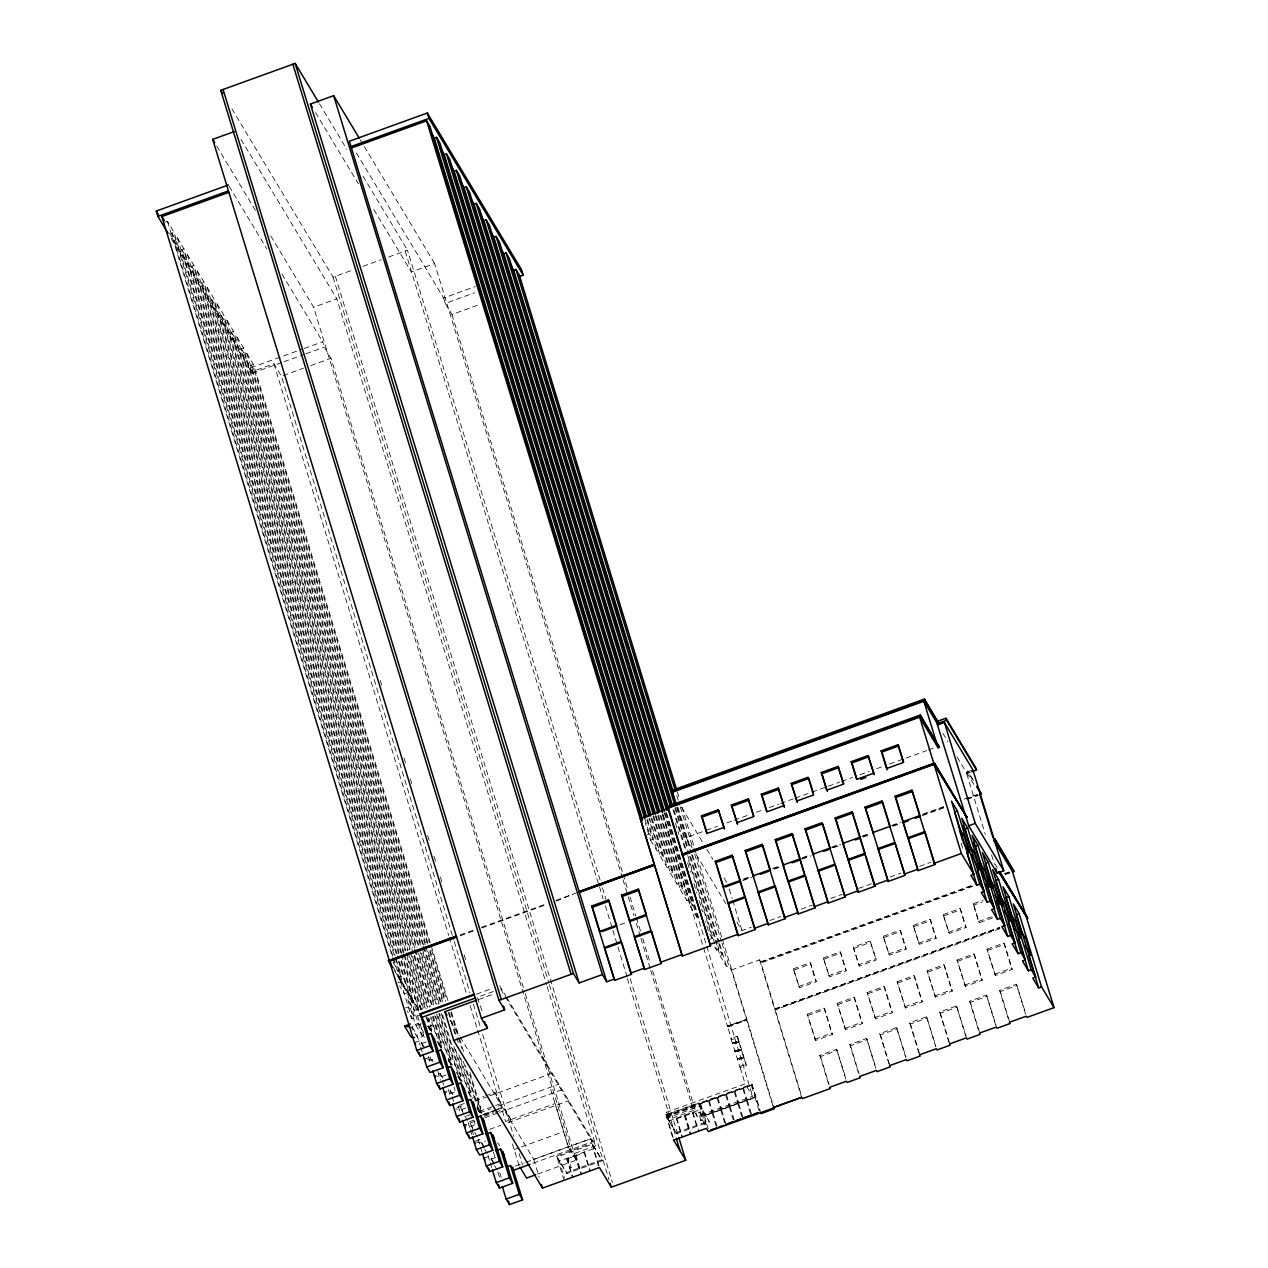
<?xml version="1.0" encoding="UTF-8"?>
<svg xmlns="http://www.w3.org/2000/svg" width="1268" height="1268" viewBox="0 0 1268 1268"><rect width="100%" height="100%" fill="white"/><g stroke="black" fill="none" stroke-linecap="round" stroke-linejoin="round"><path stroke-width="0.75" stroke-dasharray="5 3.75" d="M569.586 1167.828L571.091 1167.384L569.586 1167.828L567.779 1159.554L568.714 1159.602L571.076 1167.289M700.76 1120.484L698.89 1112.131L699.825 1112.179L702.203 1119.961L700.665 1120.326L702.171 1119.882M699.841 1112.274L698.335 1112.718M619.973 924.832L628.135 921.788M165.205 222.122L167.439 221.314L174.033 232.298L395.141 955.517M392.906 956.326L171.798 233.106L174.033 232.298M171.798 233.106L175.127 238.638L177.362 237.829L183.955 248.813L399.277 953.092M397.043 953.901L181.736 249.622L183.955 248.813M181.736 249.622L185.049 255.153L187.284 254.345L193.893 265.329L404.001 952.569M401.766 953.377L191.658 266.137L193.893 265.329M191.658 266.137L194.987 271.669L197.222 270.861L203.815 281.829L408.137 950.144M405.903 950.952L201.58 282.637L203.815 281.829M201.58 282.637L204.909 288.169L207.144 287.361L213.753 298.345L412.274 947.719M410.055 948.527L211.518 299.153L213.753 298.345M211.518 299.153L214.847 304.685L217.066 303.876L223.675 314.86L416.998 947.196M414.763 948.004L221.44 315.669L223.675 314.86M231.87 108.842L333.072 277.137L353.756 269.656M362.933 266.328L381.303 259.686M388.642 257.039L407.504 250.208L601.872 885.936M221.44 315.669L224.769 321.2L227.004 320.392L233.597 331.376L421.721 946.673M418.916 945.579L231.378 332.184L233.597 331.376M270.813 236.022L313.624 307.236L336.892 298.836L546.587 984.697M622.429 877.821L434.623 263.522L411.355 271.938L372.618 207.508M231.378 332.184L234.691 337.716L236.926 336.908L243.535 347.892L425.858 944.248M423.623 945.056L241.3 348.7L243.535 347.892M241.3 348.7L244.629 354.232L246.864 353.423L253.457 364.407L430.581 943.725M427.76 942.647L251.222 365.2L253.457 364.407M169.452 232.979L250.557 367.863L302.323 349.144M304.177 348.462L322.674 341.774L324.307 347.131L330.996 358.273L524.698 991.83M356.451 153.016L443.626 298.028L475.199 286.616M251.222 365.2L254.551 370.731L273.904 363.742L281.401 376.216L453.706 939.794M171.085 238.321L252.189 373.22L282.051 362.41M283.889 361.745L304.098 354.438M305.937 353.772L324.307 347.131M443.626 298.028L445.274 303.385L474.866 292.67M283.239 375.55L303.448 368.243M310.803 365.58L330.996 358.273M445.274 303.385L451.963 314.512L479.716 304.478M647.203 834.566L649.438 833.758L652.766 839.289L650.532 840.098L645.317 823.059M676.858 807.399L686.099 837.641L704.596 830.952M706.45 830.271L717.545 826.26M726.802 822.916L732.349 820.903M734.204 820.237L749.008 814.88M756.41 812.202L761.957 810.204M769.359 807.526L778.6 804.181M780.454 803.516L793.403 798.824M795.258 798.158L810.062 792.801M811.916 792.135L839.654 782.087M841.508 781.421L852.619 777.411M860.021 774.732L869.262 771.388M876.663 768.709L882.211 766.696M889.613 764.018L926.623 750.64M928.477 749.974L934.025 747.962M650.532 840.098L657.125 851.082L659.36 850.273L662.688 855.805L660.454 856.613L648.883 818.763M460.094 935.039L474.406 929.872M481.555 927.273L546.698 903.719M556.002 900.359L576.005 893.116M460.3 935.752L474.612 930.569M481.777 927.986L546.904 904.417M556.208 901.057L572.756 894.289M660.454 856.613L667.063 867.581L669.298 866.773L672.626 872.305L670.392 873.113L653.036 816.354M393.492 958.212L399.277 977.137L401.512 976.328L395.727 957.403M972.889 769.85L966.279 772.244L985.268 834.312M970.178 772.307L967.009 773.464L966.755 772.624L968.07 772.164L972.825 780.058M397.787 982.874L400.672 981.844L407.266 992.812L414.937 1017.871L412.052 1018.901L407.329 1011.071M399.277 977.137L402.606 982.668L404.841 981.86L411.434 992.844L409.199 993.652L397.629 955.787M670.392 873.113L676.985 884.097L679.22 883.289L682.549 888.82L680.314 889.629L657.743 815.831M407.266 992.812L404.381 993.858L399.674 986.013M415.365 1024.433L418.25 1023.403L424.859 1034.371L421.975 1035.417L415.365 1024.433L407.71 999.39L410.594 998.344L418.297 1012.91M742.969 879.2L750.402 876.521M772.719 868.437L780.153 865.759M802.47 857.675L809.919 854.997M832.236 846.913L839.67 844.234M861.986 836.151L869.42 833.456M891.737 825.389L901.041 822.029M923.358 813.961L943.82 806.559M964.266 799.157L977.295 794.45M409.199 993.652L412.528 999.184L414.763 998.376L421.372 1009.36L419.137 1010.168L402.352 955.264M744.189 879.421L751.607 876.727M773.86 868.675L779.424 866.662M801.677 858.626L809.095 855.932M831.364 847.88L840.636 844.536M862.89 836.484L870.308 833.789M892.561 825.753L899.979 823.059M922.248 815.007L944.501 806.955M966.755 798.903L977.882 794.893M680.314 889.629L686.923 900.613L689.158 899.805L692.471 905.336L690.236 906.145L662.467 815.308M742.652 880.642L751.94 877.282M774.193 869.23L779.757 867.217M802.01 859.165L811.282 855.821M833.536 847.769L840.969 845.074M863.223 837.023L870.64 834.344M892.894 826.292L900.312 823.614M922.581 815.562L944.834 807.51M967.088 799.458L978.214 795.432M405.443 1007.933L408.328 1006.887L414.937 1017.871M417.204 1009.328L414.319 1010.374L407.694 999.358M476.356 994.175L492.459 988.343M417.616 1015.874L420.532 1014.86M690.236 906.145L696.845 917.129L699.08 916.32M493.442 991.513L477.323 997.345L482.474 1012.102M478.622 999.501L494.726 993.668M421.166 1023.625L411.323 1027.175L417.933 1038.159L422.846 1036.384M426.175 1017.221L429.059 1026.684L431.294 1025.875L428.98 1018.299M414.525 1042.613L420.294 1040.521L425.002 1048.367M710.096 939.176L712.331 938.368L687.462 856.994M426.175 1041.916L421.261 1043.691L417.885 1043.152M736.914 922.137L741.986 930.601L751.242 927.257M769.739 920.552L780.85 916.542M801.202 909.188L812.297 905.162M830.794 898.473L841.904 894.463M858.547 888.44L871.496 883.748M890.009 877.06L901.104 873.05M919.601 866.345L930.712 862.335M430.882 1016.682L438.997 1043.199L441.216 1042.391L433.117 1015.874M714.819 947.006L716.705 950.144L718.94 949.336L722.269 954.867L720.034 955.676L689.364 855.377M424.447 1059.129L430.217 1057.036L433.054 1061.744M427.823 1059.668L431.183 1060.207L436.113 1058.431M435.606 1016.159L448.92 1059.699L451.154 1058.907L437.254 1013.465M448.92 1059.699L452.248 1065.231L454.483 1064.423L461.076 1075.407L458.842 1076.215L439.742 1013.75M720.034 955.676L726.627 966.66L728.862 965.851L731.382 970.052L773.417 1107.519M731.382 970.052L759.58 959.86L761.069 962.919L975.694 885.302M441.121 1076.722L440.139 1073.552L434.369 1075.629L441.121 1076.722L446.035 1074.947M760.721 961.73L974.585 884.382M1004.335 873.62L1009.914 871.591M999.881 928.636L775.35 1009.835L760.752 962.38L975.361 884.747M1004.969 874.048L1012.371 871.37M1005.302 874.587L1012.704 871.909M452.898 1094.76L450.077 1090.068L444.307 1092.144L451.043 1093.238L454.324 1092.049M793.356 968.8L810.189 962.697L810.934 963.949L816.338 981.622L799.49 987.709L793.356 968.815L799.49 987.709M823.312 957.958L840.161 951.856L840.89 953.108L846.295 970.781L829.462 976.867L823.328 957.99L829.462 976.867M870.117 941.03L853.269 947.117L859.419 966.042L876.267 959.939L870.117 941.03L876.267 959.939M883.241 936.275L900.074 930.189L900.819 931.441L906.224 949.114L889.375 955.2L883.241 936.307L889.375 955.2M913.198 925.45L930.046 919.348L930.775 920.6L936.18 938.272L919.348 944.359L913.214 925.466L919.348 944.359M943.154 914.608L960.003 908.506L960.748 909.758L966.153 927.431L949.304 933.517L943.17 914.64L949.304 933.517M992.749 917.81L979.261 922.692L978.531 921.471L973.127 903.799L983.239 900.106M794.085 970.004L810.918 963.918M824.041 959.163L840.89 953.076M853.998 948.337L870.847 942.235M883.97 937.496L900.803 931.409M913.927 926.654L930.775 920.568M943.883 915.829L960.732 909.727M973.127 903.767L973.856 905.019L982.288 901.928M455.466 1049.191L468.78 1092.731L471.014 1091.922L460.585 1057.845M472.092 1098.262L474.327 1097.454L480.937 1108.438L478.702 1109.246L465.388 1065.706M459.571 1105.173L465.15 1103.16M474.422 1099.8L483.71 1096.455M485.565 1095.774L494.837 1092.414L501.874 1104.793L494.837 1092.414M457.114 1107.614L464.928 1104.793M474.961 1101.163L487.879 1096.487M489.733 1095.821L552.214 1073.219M798.761 986.488L815.609 980.402L816.338 981.622M828.717 975.663L845.566 969.56L846.295 970.781M853.285 947.148L858.69 964.821L875.522 958.735M888.646 953.98L905.495 947.893L906.224 949.114M918.618 943.138L935.451 937.052L936.18 938.272M948.575 932.313L965.408 926.211L966.153 927.431M978.531 921.471L992.02 916.59M465.895 1107.963L460.966 1109.738L455.909 1108.929M466.18 1116.157L469.889 1114.81M479.177 1111.465L501.446 1103.398M479.732 1112.813L490.795 1108.803M498.181 1106.14L558.823 1084.203M483.79 1114.144L496.105 1109.69M497.864 1109.04C502.334 1106.679 503.111 1109.215 498.086 1109.754M662.609 813.977L727.436 1026.018L746.947 1019.329L774.209 1108.85M774.954 1008.821L999.485 927.605L775.16 1009.534L801.281 1094.934M481.475 1115.365L492.428 1111.386M494.266 1110.736L501.573 1108.089M727.436 1026.018L746.947 1019.329M775.128 1009.138L999.675 927.922M483.996 1114.841L496.327 1110.388M727.642 1026.715L747.153 1020.043L727.642 1026.715L731.62 1039.712L737.817 1037.462L746.408 1065.532L740.195 1067.783L730.891 1038.492L737.088 1036.257L737.817 1037.462M484.186 1115.158L492.983 1111.973M469.509 1121.689L473.218 1120.341M484.344 1116.315L493.632 1112.955M495.487 1112.29L504.775 1108.929L511.796 1121.308L504.775 1108.929M474.85 1121.308L464.167 1125.176L470.904 1126.253L475.817 1124.478M484.899 1117.679L497.817 1113.003M499.655 1112.337L562.136 1089.735M807.24 1014.226L824.089 1008.139L824.818 1009.36L832.474 1034.403L815.625 1040.489L807.24 1014.226L815.625 1040.489M837.197 1003.4L854.046 997.298L854.775 998.518L862.43 1023.561L845.597 1029.648L837.197 1003.4L845.597 1029.648M867.169 992.559L884.002 986.472L884.747 987.677L892.403 1012.72L875.554 1018.822L867.169 992.559L875.554 1018.822M897.126 981.717L913.974 975.631L914.703 976.851L922.359 1001.894L905.51 1007.981L897.126 981.717L905.51 1007.981M927.098 970.876L943.931 964.79L944.66 966.01L952.316 991.053L935.483 997.139L927.098 970.876L935.483 997.139M957.055 960.05L973.887 953.948L974.632 955.169L982.288 980.212L965.439 986.314L957.055 960.05L965.439 986.314M987.011 949.209L1003.876 943.107L1004.605 944.327L1012.26 969.37L995.396 975.472L987.011 949.209L995.396 975.472M489.654 1129.328L500.733 1125.318M508.103 1122.64L568.746 1100.719M807.97 1015.446L824.818 1009.36M837.942 1004.605L854.775 998.518M867.898 993.779L884.747 987.677M897.855 982.938L914.703 976.851M927.827 972.096L944.66 966.01M957.784 961.255L974.632 955.169M987.74 950.429L1004.605 944.327M732.318 1043.152L738.515 1040.917L746.408 1065.532M732.46 1043.39L738.658 1041.139M484.582 1147.445L479.859 1139.599L474.089 1141.691L480.826 1142.769L485.755 1140.994M734.727 1051.061L740.924 1048.81M734.869 1051.283L741.067 1049.048M737.152 1058.954L743.349 1056.72M737.279 1059.192L743.492 1056.941M484.011 1158.191L489.781 1156.115L494.504 1163.961M739.466 1066.562L745.679 1064.312M814.896 1039.284L831.745 1033.182L832.474 1034.403M844.868 1028.443L861.701 1022.341L862.43 1023.561M874.825 1017.602L891.673 1011.515L892.403 1012.72M904.781 1006.76L921.63 1000.674L922.359 1001.894M934.754 995.935L951.586 989.832L952.316 991.053M964.71 985.093L981.559 978.991L982.288 980.212M994.667 974.252L1011.531 968.15L1012.26 969.37M514.158 1149.537L519.658 1147.54M521.497 1146.874L563.753 1131.595M495.677 1157.51L490.748 1159.285L487.387 1158.746M828.448 1083.569L819.81 1055.356L836.658 1049.27L846.01 1078.703M858.404 1072.744L849.782 1044.531L866.615 1038.429L875.982 1067.862M888.947 1063.789L879.738 1033.689L896.587 1027.587L905.938 1057.021M918.904 1052.947L909.711 1022.848L926.543 1016.762L935.895 1046.195M948.86 1042.106L939.667 1012.007L956.5 1005.92L966.438 1037.224M978.246 1029.394L969.624 1001.181L986.472 995.079L996.394 1026.398M1008.219 1018.553L999.596 990.34L1016.445 984.237L1025.812 1013.671M460.252 1037.129L533.717 1159.317L590.65 1138.712L592.045 1143.229L602.268 1160.743L566.875 1173.55L556.953 1157.034L592.346 1144.243L602.268 1160.743M515.521 1166.037L524.159 1162.93M525.998 1162.265L591.506 1138.569L592.473 1141.739L531.768 1163.691M669.029 1121.039L666.366 1112.337L745.124 1083.855L752.621 1096.329L697.131 1116.411L693.548 1110.435L650.753 970.495M819.81 1055.356L820.555 1056.577L837.387 1050.49M849.782 1044.531L850.511 1045.735L867.36 1039.649M879.738 1033.689L880.467 1034.894L897.316 1028.808M909.711 1022.848L910.44 1024.069L927.273 1017.966M939.667 1012.007L940.396 1013.227L957.245 1007.141M969.624 1001.181L970.353 1002.386L987.201 996.299M999.596 990.34L1000.325 991.56L1017.174 985.458M698.589 1102.827L709.351 1121.831L676.621 1133.671L665.843 1114.667L698.589 1102.827L700.475 1105.965L667.729 1117.805L666.809 1114.762L751.861 1084.203L760.007 1110.023M700.491 1103.334L708.432 1100.656L700.491 1103.334L704.168 1115.19L711.998 1112.353L708.337 1100.497M709.081 1100.228L717.006 1097.549L709.081 1100.228L712.743 1112.084L720.589 1109.262L716.911 1097.406M717.656 1097.137L725.581 1094.458L717.656 1097.137L721.318 1108.993L729.163 1106.156L725.486 1094.3M726.231 1094.03L734.156 1091.352L726.231 1094.03L729.908 1105.886L737.738 1103.049L734.061 1091.193M734.806 1090.924L742.731 1088.245L734.806 1090.924L738.483 1102.78L746.313 1099.942L742.652 1088.087M743.381 1087.817L751.322 1085.139L743.381 1087.817L747.058 1099.673L754.888 1096.852L751.227 1084.996M666.223 1115.872L698.953 1104.032M752.368 1085.059L667.412 1115.792L666.809 1114.762M564.07 1180.318L556.636 1156.036L592.045 1143.229M666.382 1116.934L699.27 1105.03L709.351 1121.831M547.158 986.583L595.817 1145.749L572.55 1154.149L313.624 307.236M693.548 1110.435L670.281 1118.851L666.366 1112.337M676.43 1118.867L693.073 1112.844M566.78 1159.047L584.691 1152.58M537.584 1174.105L576.163 1160.157L525.285 993.732M704.279 1115.713L712.204 1113.035L704.279 1115.713L708.241 1128.663M712.854 1112.607L720.795 1109.944L712.854 1112.607L717.387 1127.41M721.444 1109.516L729.369 1106.837L721.444 1109.516L725.962 1124.304M730.019 1106.409L737.944 1103.731L730.019 1106.409L734.537 1121.197M738.594 1103.303L746.519 1100.624L738.594 1103.303L743.111 1118.107M747.169 1100.196L755.094 1097.533L747.169 1100.196L751.797 1115.158M556.636 1156.036L566.574 1172.551L601.967 1159.745M676.304 1132.673L709.05 1120.817M567.303 1160.22L568.714 1159.602M973.412 780.454L967.706 770.976L968.07 772.164M966.755 772.624L974.743 785.906M942.901 733.348L947.989 741.812M957.134 757.028L967.009 773.464M995.206 864.142L997.219 867.486M858.69 964.821L859.419 966.042M360.191 139.749L363.25 144.837M364.265 146.533L434.623 263.522M319.473 103.786L346.782 149.228M362.981 176.157L407.504 250.208M315.51 112.551L358.337 183.765M681.629 807.32L702.837 842.602M706.878 849.322L712.933 859.387M724.044 877.868L727.071 882.908M686.099 837.641L692.201 847.785M696.259 854.537L725.724 903.545M241.031 139.417L336.892 298.836M712.331 938.368L709.002 932.836L705.531 921.471M216.765 146.153L255.518 210.583M229.191 186.301L266.787 248.829M282.019 274.173L322.674 341.774M730.891 1038.492L731.62 1039.712M699.635 1103.081L706.72 1126.238M665.843 1114.667L668.347 1118.82M676.621 1133.671L666.524 1116.886L672.943 1138.426M499.624 985.759L505.694 995.84M506.709 997.536L595.817 1145.749M500.591 988.929L592.473 1141.739M550.724 1089.402L568.238 1146.985L576.163 1160.157M450.045 1020.169L459.222 1035.433M393.238 962.586L401.512 976.328M426.571 1018.03L431.294 1025.875M441.216 1042.391L434.623 1031.407L430.565 1018.156M451.154 1058.907L444.545 1047.923L434.702 1015.731M471.014 1091.922L464.405 1080.938L452.834 1043.073M429.059 1026.684L432.388 1032.215L427.76 1017.063M438.997 1043.199L442.31 1048.731L432.467 1016.54M458.842 1076.215L461.346 1080.368M468.78 1092.731L471.268 1096.883M478.702 1109.246L482.03 1114.778L468.716 1071.238M392.89 966.866L419.343 1010.881L395.917 973.412M429.281 1027.381L431.77 1031.534M439.204 1043.897L441.692 1048.05M451.63 1064.565L448.396 1060.682L450.885 1064.835M456.226 1072.221L461.552 1081.065M468.986 1093.444L470.65 1096.202M477.037 1106.805L481.412 1114.096M394.491 970.686L418.757 1011.056M427.871 1026.192L430.898 1031.249M436.969 1041.329L441.01 1048.065M448.095 1059.842L451.123 1064.882M458.208 1076.659L461.235 1081.715M477.434 1108.628L479.447 1111.988M427.617 1026.129L431.025 1031.803M438.728 1044.642L440.947 1048.319M457.954 1076.595L460.981 1081.636M476.895 1108.105L480.81 1114.604M497.69 1142.69L499.576 1145.828M412.243 1027.143L416.966 1034.989L420.136 1045.371M440.123 1073.52L444.862 1081.398M462.836 1111.275L459.999 1106.568L463.803 1114.445M472.758 1127.791L469.937 1123.083L473.725 1130.961M423.147 1046.829L420.294 1040.521M431.168 1060.175L430.217 1057.036M464.738 1116.014L467.575 1120.722M474.676 1132.53L477.497 1137.237M483.663 1147.477L479.859 1139.599M484.598 1149.046L487.435 1153.753M493.585 1163.992L489.781 1156.115M494.536 1165.561L497.357 1170.269M991.592 855.012L994.461 864.411M1003.876 943.107L1011.531 968.15M1016.445 984.237L1025.654 1014.337M961.192 843.347L962.919 848.989M973.856 905.019L979.261 922.692M1000.325 991.56L1010.089 1023.53M960.019 908.538L965.408 926.211M973.887 953.948L981.559 978.991M986.472 995.079L996.252 1027.064M970.353 1002.386L980.132 1034.371M930.046 919.379L935.451 937.052M943.931 964.79L951.586 989.832M956.5 1005.92L966.279 1037.89M940.396 1013.227L950.176 1045.197M900.09 930.221L905.495 947.893M913.974 975.631L921.63 1000.674M926.543 1016.762L936.323 1048.731M910.44 1024.069L920.203 1056.038M884.002 986.472L891.673 1011.515M896.587 1027.587L906.366 1059.572M880.467 1034.894L890.247 1066.879M840.161 951.888L845.566 969.56M854.046 997.298L861.701 1022.341M866.615 1038.429L876.394 1070.414M850.511 1045.735L859.133 1073.948M810.204 962.729L815.609 980.402M824.089 1008.139L831.745 1033.182M836.658 1049.27L846.438 1081.239M820.555 1056.577L829.177 1084.79M759.58 959.86L801.614 1097.311M729.274 889.011L732.159 898.457M732.745 900.343L741.986 930.601M677.302 791.834L679.616 799.411M681.93 806.987L694.087 846.739M694.658 848.625L721.872 937.607M722.443 939.509L746.757 1019.028M676.795 795.543L679.68 805.006M680.266 806.892L694.151 852.318M694.737 854.204L721.349 941.252M721.92 943.154L728.862 965.851M678.031 807.7L690.188 847.436M692.502 855.012L719.115 942.061M719.685 943.963L726.627 966.66M677.128 807.272L691.012 852.682M691.599 854.584L718.211 941.633M718.798 943.519L722.269 954.867M675.543 807.415L688.27 849.053M690.584 856.613L717.197 943.661M717.783 945.563L718.94 949.336M674.893 808.081L688.793 853.491M673.894 810.109L687.193 853.633M687.779 855.535L716.705 950.144M672.991 809.681L685.148 849.417M675.448 823.075L678.919 834.423M687.605 862.811L690.489 872.273M693.961 883.622L696.861 893.084M699.175 900.66L702.646 912.009M737.088 1036.257L738.515 1040.917M751.861 1084.203L760.578 1112.733M755.015 1097.375L759.627 1112.321M666.619 812.899L699.017 918.872M665.89 812.645L752.621 1096.329M665.018 813.042L696.845 917.129M664.131 812.614L692.471 905.336M663.116 814.642L689.158 899.805M740.195 1067.783L745.124 1083.855M660.882 815.451L686.923 900.613M659.978 815.023L682.549 888.82M746.424 1100.465L751.052 1115.428M658.393 815.165L679.22 883.289M656.158 815.974L676.985 884.097M655.255 815.546L672.626 872.305M653.67 815.689L669.298 866.773M652.021 818.383L667.063 867.581M651.118 817.955L662.688 855.805M737.849 1103.572L742.462 1118.519M649.533 818.098L659.36 850.273M647.298 818.906L657.125 851.082M646.981 820.364L652.766 839.289M644.81 818.621L649.438 833.758M729.274 1106.679L733.792 1121.467M720.699 1109.785L725.217 1124.573M712.109 1112.876L716.642 1127.68M699.27 1105.03L705.293 1124.748M704.279 1124.906L699.667 1109.833L668.173 1121.229L673.926 1140.059M451.963 314.512L622.54 872.432M623.111 874.318L627.739 889.454M630.053 897.015L635.839 915.94M636.409 917.826L640.467 931.061M642.781 938.621L650.294 963.22M652.608 970.781L697.131 1116.411M623 879.707L627.628 894.843M628.199 896.73L633.984 915.639M636.298 923.215L640.34 936.45M640.926 938.336L650.183 968.594M692.899 1112.274L698.668 1131.119M692.471 1112.432L697.115 1127.617M685.196 1115.063L690.394 1132.07M684.768 1115.222L690.521 1134.052M684.34 1115.38L690.093 1134.21M676.7 1118.138L682.453 1136.984M676.256 1118.297L682.025 1137.127M602.443 887.838L605.914 899.186M630.212 978.642L678.221 1135.684M405.174 251.064L599.035 885.809M599.542 886.776L603.092 899.075M605.327 905.701L612.27 928.414M612.84 930.3L627.311 977.596M627.422 978.658L675.892 1136.524M335.386 276.297L612.476 1182.584M333.072 277.137L548.822 982.874M549.409 984.76L608.989 1179.636M598.163 1153.436L598.48 1154.435M594.28 1146.969L594.581 1147.968M592.346 1144.243L598.908 1165.736M598.417 1165.799L593.234 1148.856L559.331 1161.108L564.514 1178.067M584.516 1152.01L590.286 1170.84M584.057 1152.168L589.81 1171.014M575.831 1155.148L581.6 1173.978M575.371 1155.306L581.14 1174.152M574.911 1155.481L579.555 1170.665M568.666 1147.683L555.162 1103.525L505.567 1121.467L501.605 1108.486M567.081 1158.318L572.835 1177.148M566.606 1158.476L572.375 1177.322M566.574 1172.551L566.875 1173.55M533.717 1159.317L539.217 1177.322M380.273 680.488L382.587 688.048M403.969 757.995L406.283 765.555M410.325 778.79L412.639 786.35M427.665 835.501L429.979 843.061M434.021 856.296L436.335 863.857M440.376 877.091L442.69 884.652M464.151 954.836L466.402 962.206M454.293 941.696L469.905 992.749M473.376 1004.097L480.318 1026.795M482.617 1034.355L513.841 1136.493M519.056 1153.515L522.527 1164.864M273.904 363.742L448.714 935.499M449.284 937.385L466.656 994.175M470.127 1005.54L477.069 1028.253M477.656 1030.155L501.383 1107.772M512.431 1143.926L519.072 1165.625M431.152 945.627L447.937 1000.515M451.424 1011.88L458.937 1036.495M459.523 1038.381L463.565 1051.648M469.937 1072.459L480.937 1108.438M254.551 370.731L429.361 942.489M431.675 950.065L446.716 999.295M450.774 1012.546L461.774 1048.509M493.426 1152.057L495.709 1159.538M499.719 1172.631L502.334 1181.19M430.09 950.207L445.718 1001.324M449.189 1012.688L459.016 1044.88M497.912 1172.06L499.56 1177.465M246.864 353.423L427.443 944.105M429.757 951.682L444.814 1000.896M448.286 1012.26L455.814 1036.875M463.343 1061.49L474.327 1097.454M250.557 367.863L252.189 373.22M428.172 951.824L443.229 1001.054M244.629 354.232L425.224 944.914M425.794 946.8L442.58 1001.704M458.794 1054.722L471.522 1096.376M424.209 946.958L441.565 1003.749M487.974 1155.544L489.638 1160.949M490.177 1162.756L491.841 1168.161M236.926 336.908L422.735 944.628M423.306 946.53L440.678 1003.321M422.292 948.559L439.093 1003.464M442.564 1014.828L461.076 1075.407M234.691 337.716L420.5 945.437M422.815 953.013L438.443 1004.129M441.327 1013.592L462.17 1081.747M473.852 1119.929L474.945 1123.511M421.23 953.156L436.858 1004.272M478.052 1139.044L481.903 1151.645M227.004 320.392L418.583 947.053M419.169 948.94L436.541 1005.746M438.855 1013.306L454.483 1064.423M419.312 954.772L434.369 1004.002M224.769 321.2L416.364 947.862M416.934 949.748L434.306 1006.554M436.62 1014.115L452.248 1065.231M471.997 1129.851L473.646 1135.256M415.349 949.906L432.705 1006.697M468.13 1122.529L469.778 1127.934M470.333 1129.725L471.981 1135.129M217.066 303.876L413.875 947.576M414.446 949.463L431.817 1006.269M414.604 955.295L430.232 1006.412M214.847 304.685L413.368 954.059M413.954 955.961L429.583 1007.077M453.992 1086.914L455.085 1090.496M412.369 956.104L427.998 1007.22M458.192 1106.013L460.395 1113.209M207.144 287.361L409.738 950.001M410.309 951.888L427.681 1008.678M410.452 957.72L426.08 1008.837M204.909 288.169L407.504 950.81M408.074 952.696L425.446 1009.486M450.077 1090.068L451.043 1093.238M452.137 1096.836L453.801 1102.241M406.489 952.839L423.845 1009.645M448.27 1089.497L449.918 1094.902M197.222 270.861L405.015 950.525M407.329 958.101L422.957 1009.217M404.587 954.455L421.372 1009.36M194.987 271.669L403.351 953.219M403.937 955.121L420.722 1010.025M442.215 1080.32L443.863 1085.725M437.793 1071.191L440.535 1080.193M187.284 254.345L400.878 952.95M401.449 954.836L414.763 998.376M401.591 960.668L411.434 992.844M185.049 255.153L398.643 953.742M400.957 961.318L412.528 999.184M417.647 1015.906L424.748 1039.158M410.594 998.344L421.975 1035.417M428.41 1056.482L430.058 1061.871M177.362 237.829L396.155 953.473M398.469 961.049L404.841 981.86M175.127 238.638L394.491 956.167M395.077 958.069L402.606 982.668M400.672 981.844L412.052 1018.901M420.691 1047.162L422.339 1052.567M167.439 221.314L392.018 955.882M392.589 957.784L394.332 963.458M738.832 1041.931L732.619 1044.166L738.832 1041.931M741.241 1049.825L735.044 1052.075L741.241 1049.825M743.65 1057.734L737.453 1059.969L743.65 1057.734"/><path stroke-width="1.5" d="M234.168 131.603L212.691 139.369L481.396 1018.267L504.664 1009.851L498.974 1000.389L220.743 90.329L295.175 63.4L318.458 102.106M622.303 944.185L631.512 974.284L614.758 980.338L614.029 979.118L606.722 981.765L602.379 974.553L579.127 982.954L310.422 104.071L333.674 95.655L359.177 138.053M168.042 233.264L157.914 216.4L156.265 211.059L228.383 184.97M519.785 276.424L523.24 275.172L521.608 269.83L427.316 113.01L349.35 141.224L606.722 981.765M157.914 216.4L228.177 190.993M350.982 146.565L428.964 118.368L523.24 275.172M456.448 936.355L389.355 960.637L161.876 216.59L228.969 192.324M351.791 147.896L426.603 120.84L429.931 126.372L642.258 820.887M431.469 133.457L434.29 138.164L436.525 137.356L439.853 142.888L645.824 816.576M440.456 148.404L444.228 154.68L446.463 153.872L449.775 159.403L650.547 816.053M450.378 164.919L454.15 171.18L456.385 170.387L459.713 175.903L654.684 813.644M459.365 179.85L464.072 187.696L466.307 186.887L469.635 192.419L658.821 811.235M471.173 199.504L474.01 204.211L476.245 203.403L479.558 208.935L663.544 810.712M481.111 216.02L483.932 220.727L486.167 219.919L489.496 225.45L668.268 810.204M490.098 230.966L493.87 237.243L496.089 236.434L499.418 241.966L671.834 805.893M500.02 247.482L503.792 253.743L506.027 252.95L509.356 258.466L676.557 805.37M509.942 263.982L513.714 270.258L515.949 269.45L519.278 274.982L676.716 789.948M923.516 700.713L936.83 722.855L938.146 722.38L924.451 699.048L671.533 790.535L675.701 803.611M671.897 791.723L924.816 700.237L938.146 722.38M672.23 792.278L923.849 701.252L938.082 747.787L939.382 747.312L920.299 715.009L667.38 806.496L710.524 945.833L682.342 956.04L426.603 120.84M667.729 807.653L920.647 716.166L939.382 747.312M668.062 808.207L920.98 716.721M710.524 945.833L668.505 808.382L640.308 818.573L682.342 956.04M937.781 721.191L945.96 718.227L975.885 768.012L976.503 770.025L971.764 771.736M936.83 722.855L937.084 723.679L946.578 720.256L976.503 770.025M937.829 724.9L944.422 722.506L972.889 769.85L1003.733 870.736L997.124 873.129L968.673 825.785L937.084 723.679M723.663 827.481L706.815 833.567L701.394 815.863L718.243 809.776L724.393 828.686L718.243 809.776M731.367 805.021L737.5 823.946L731.367 805.021L748.199 798.935L751.036 807.034M783.576 805.798L766.744 811.9L761.323 794.196L778.172 788.094L784.306 807.019L778.172 788.094M791.28 783.355L808.128 777.268L813.549 794.957L796.7 801.059L791.28 783.355L797.429 802.279L796.7 801.059M838.085 766.427L843.505 784.131L826.657 790.218L821.252 772.513L838.085 766.427L843.695 783.576M873.462 773.29L856.629 779.376L851.208 761.672L868.057 755.585L874.191 774.51L868.057 755.585M898.013 744.744L903.434 762.448L886.586 768.551L881.165 750.846L898.013 744.744L903.624 761.894M701.394 815.863L702.139 817.083L718.972 810.981M732.096 806.242L748.944 800.156M761.323 794.196L762.052 795.401L778.901 789.314M792.024 784.575L808.857 778.473L813.184 792.643M821.252 772.513L821.981 773.734L838.83 767.647M851.208 761.672L851.938 762.892L868.786 756.806M881.165 750.846L881.91 752.051L898.743 745.964M932.186 737.976L933.486 737.516M937.718 746.63L939.017 746.155M736.771 822.726L753.62 816.64L748.199 798.935M860.718 779.376L865.775 777.553M392.145 967.135L388.42 960.589L456.274 936.038M934.104 764.366L966.961 817.511L934.453 763.082L682.073 854.363L934.627 763.399M388.626 961.287L456.512 936.735M682.295 855.076L934.659 763.796L966.961 817.511M456.702 937.052L389.561 961.334L416.807 1050.459L420.136 1055.99L433.26 1051.235L424.447 1022.436L420.152 1013.734L474.121 994.207M682.485 855.393L934.849 764.097M591.681 906.018L608.434 899.963L609.163 901.168L592.41 907.238L591.681 906.018L614.029 979.118M644.635 969.529L634.333 936.687L651.086 930.633L651.609 931.505L661.373 963.474L644.635 969.529L621.542 895.208L638.295 889.153L646.141 913.626M723.156 886.697L740.005 880.61L755.221 929.539L738.372 935.625L737.643 934.405L715.295 861.305L732.143 855.218L740.528 881.466L725.359 886.95M745.251 850.463L762.1 844.377L762.829 845.597L770.484 870.64L769.961 869.769L753.129 875.871L753.636 876.727L745.251 850.463L768.345 924.784L785.177 918.698L775.398 886.712L774.891 885.856L758.042 891.943L768.345 924.784M800.441 859.799L799.934 858.943L783.085 865.03L787.999 881.117L804.847 875.015L805.37 875.887L815.134 907.856L798.301 913.959L775.224 839.622L792.056 833.536L800.441 859.799L792.024 862.842M805.18 828.796L822.029 822.694L845.106 897.015L828.258 903.117L805.18 828.796L813.565 855.06L813.042 854.188L829.89 848.102M865.87 856.09L875.063 886.189L858.23 892.276L835.136 817.955L851.985 811.869L852.714 813.073L865.283 854.204L848.45 860.306L843.014 843.347L859.847 837.26L860.37 838.116L855.314 839.955M865.109 807.114L881.942 801.027L882.671 802.248L890.326 827.291L889.819 826.419L872.97 832.521L873.494 833.377L865.109 807.114L888.186 881.434L905.019 875.348L881.942 801.027M919.775 815.593L902.927 821.68L907.856 837.768L924.689 831.665L925.212 832.537L934.991 864.507L918.143 870.609L895.065 796.288L911.914 790.186L919.744 814.658M621.542 895.208L622.287 896.428L639.024 890.374M715.295 861.305L716.024 862.525L732.872 856.423M745.98 851.684L762.829 845.597M775.224 839.622L775.953 840.842L792.785 834.756M805.909 830.001L822.758 823.915L829.858 847.167M835.136 817.955L835.866 819.176L852.714 813.073M865.838 808.334L882.671 802.248M895.065 796.288L895.794 797.493L912.643 791.406M599.542 931.409L616.296 925.355L616.819 926.226L609.702 902.959M646.173 914.545L629.419 920.616L629.942 921.471L646.68 915.417M601.935 931.6L614.948 926.892M760.388 874.286L768.804 871.243M823.677 851.399L828.733 849.576M902.927 821.68L903.45 822.536L908.506 820.713M915.242 818.272L920.299 816.449M977.2 786.778L981.004 793.102L981.369 794.291L979.736 794.212L993.034 837.688M760.578 1112.733L761.101 1113.589L774.209 1108.85L773.417 1107.519L801.614 1097.311L802.406 1098.643L830.318 1088.546L829.589 1087.342L846.438 1081.239L847.167 1082.46L860.29 1077.721L859.561 1076.5L876.394 1070.414L877.123 1071.619L890.247 1066.879L889.518 1065.659L906.366 1059.572L907.095 1060.793L920.203 1056.038L919.474 1054.833L936.323 1048.731L937.052 1049.952L950.176 1045.197L949.447 1043.992L966.279 1037.89L967.009 1039.11L980.132 1034.371L979.403 1033.151L996.252 1027.064L996.981 1028.269L1010.089 1023.53L1009.36 1022.309L1026.224 1016.223L1026.953 1017.427L1054.025 1007.632L1041.535 986.853L1038.65 987.899L1032.754 978.088L1035.639 977.042L1031.233 969.719L1028.348 970.765L1022.452 960.954L1025.336 959.924L1020.93 952.601L1018.045 953.647L1012.165 943.836L1015.05 942.79L1010.644 935.467L1007.759 936.513L1001.863 926.702L1004.747 925.656L1000.341 918.349L997.456 919.379L991.56 909.584L994.445 908.538L990.039 901.215L987.154 902.261L981.258 892.45L984.142 891.404L979.752 884.081L957.403 810.981L954.519 812.027L960.526 831.697M744.918 896.698L728.086 902.784L738.372 935.625M847.927 859.435L864.776 853.348M420.532 1014.368L474.501 994.841M966.739 816.814L933.882 763.669M604.979 948.353L621.732 942.298L621.209 941.442L604.471 947.497L614.758 980.338M634.856 937.559L651.609 931.505M728.593 903.656L745.441 897.554M758.565 892.815L775.398 886.712M787.999 881.117L788.522 881.973L805.37 875.887M835.327 865.045L834.804 864.19L817.971 870.276L818.478 871.132L835.327 865.045L845.106 897.015M895.256 843.379L894.732 842.507L877.884 848.593L878.407 849.465L895.256 843.379L904.449 873.462M907.856 837.768L908.364 838.624L925.212 832.537M421.499 1017.538L475.468 998.011M414.557 1037.62L411.197 1037.081L404.587 1026.097L410.356 1024.005M678.792 1137.586L685.734 1160.283L611.303 1187.213L599.463 1167.527L542.514 1188.116L453.754 1040.489L444.941 1011.674L476.847 1000.135M968.673 825.785L975.266 823.392L1003.733 870.736M962.84 825.88L964.805 829.145L967.69 828.115L990.039 901.215M498.974 1000.389L573.421 973.475L579.127 982.954M427.776 1034.609L431.057 1033.42L434.369 1038.952L443.182 1067.751L430.058 1072.506L426.745 1066.974L422.878 1054.374M973.142 843.014L975.108 846.279L977.993 845.233L1000.341 918.349M994.92 839.115L993.605 839.575L993.969 840.779L1012.704 871.909L1014.004 871.449L994.92 839.115L1014.004 871.449M993.969 840.779L995.285 840.304M416.807 1050.459L429.931 1045.704L433.26 1051.235M608.434 899.963L630.782 973.063L643.906 968.324M638.295 889.153L660.644 962.254L681.534 954.709M709.731 944.501L737.643 934.405M732.143 855.218L754.492 928.319L767.6 923.58M762.1 844.377L784.448 917.477L797.572 912.738M792.056 833.536L814.405 906.636L827.529 901.897M844.377 895.81L857.485 891.055M851.985 811.869L874.334 884.969L887.457 880.23M904.29 874.127L917.414 869.388M911.914 790.186L934.262 863.302L961.35 853.491L973.856 874.286L970.971 875.332L976.867 885.127L979.752 884.081M958.323 826.53L964.219 836.325L969.132 852.413L967.088 853.158L976.867 885.127M453.754 1040.489L487.435 1028.3L486.341 1024.702M436.065 1051.711L440.979 1049.936L444.307 1055.467L453.12 1084.267L439.996 1089.006L436.668 1083.474L432.816 1070.874M999.866 850.574L1001.181 850.099M985.41 863.413L988.295 862.367L1010.644 935.467M426.745 1066.974L439.853 1062.219L443.182 1067.751M969.608 845.28L974.506 853.459L979.435 869.547L977.39 870.276L987.154 902.261M447.636 1067.624L450.901 1066.436L454.229 1071.967L463.042 1100.783L449.918 1105.522L446.59 1099.99L442.738 1087.389M995.697 880.531L998.582 879.485L1020.93 952.601M436.668 1083.474L449.791 1078.735L453.12 1084.267M985.711 884.145L987.677 887.41L989.722 886.665L984.808 870.577L979.895 862.414M457.558 1084.14L460.839 1082.951L464.167 1088.483L472.964 1117.298L459.856 1122.037L456.528 1116.506L452.676 1103.905M446.59 1099.99L459.713 1095.251L463.042 1100.783M1031.233 969.719L1008.884 896.619L1006 897.665L1012.022 917.335M996.014 901.263L997.979 904.528L1000.024 903.799L995.111 887.711L989.214 877.9M467.48 1100.656L470.761 1099.467L474.089 1104.999M456.528 1116.506L469.651 1111.767L472.964 1117.298M1041.535 986.853L1019.187 913.737L1016.302 914.783L1022.309 934.468M1008.282 921.662L1010.327 920.917L1005.413 904.845L999.517 895.034M999.358 872.558L1027.318 917.541M477.418 1117.171L480.699 1115.983L484.011 1121.514M998.598 871.639L1027.524 918.254M466.45 1133.021L479.573 1128.266L482.902 1133.798L469.778 1138.553L466.45 1133.021L462.598 1120.421M1014.178 926.448L1009.803 912.152L1015.7 921.963L1020.629 938.051L1018.569 938.795L1028.348 970.765M485.707 1134.274L490.621 1132.498L493.949 1138.03M476.388 1149.537L489.496 1144.782L492.824 1150.314L479.7 1155.069L476.388 1149.537L472.52 1136.936M1021.739 934.643L1020.106 929.285L1026.002 939.097L1030.916 955.169L1028.871 955.913L1038.65 987.899M495.629 1150.789L500.543 1148.998L503.871 1154.53M486.31 1166.037L499.434 1161.298L502.746 1166.829L489.638 1171.569L486.31 1166.037L482.458 1153.436M507.2 1166.703L510.481 1165.514L513.381 1170.348L529.929 1164.357M496.232 1182.553L509.356 1177.813L512.684 1183.345L499.56 1188.084L496.232 1182.553L492.38 1169.952M535.746 1174.77L526.569 1178.099L520.007 1167.178M506.17 1199.068L519.278 1194.329L522.606 1199.861L509.498 1204.6L506.17 1199.068L502.318 1186.468M673.498 1140.217L706.387 1128.33L708.368 1131.611L773.702 1107.978M729.1 1123.179L733.887 1121.625L725.962 1124.304M736.106 1120.643L740.813 1118.931M753.271 1114.429L757.963 1112.733M710.46 1130.105L716.737 1127.838M719.051 1126.998L723.743 1125.302M736.201 1120.785L740.908 1119.089M751.797 1115.158L758.058 1112.892M773.417 1107.519L801.645 1097.375M404.587 1026.097L409.643 1026.906M976.614 786.382L981.369 794.291M938.082 747.787L919.68 717.197L961.35 853.491M1000.23 872.495L1027.714 918.555L999.438 871.528M957.403 810.981L951.507 801.17L973.856 874.286M967.69 828.115L961.794 818.304L984.142 891.404M977.993 845.233L972.096 835.438L994.445 908.538M988.295 862.367L982.399 852.556L1004.747 925.656M998.582 879.485L992.685 869.69L1015.05 942.79M1008.884 896.619L1002.988 886.808L1025.336 959.924M1019.187 913.737L1013.29 903.941L1035.639 977.042M963.236 842.602L969.132 852.413M974.521 861.368L979.435 869.547M984.808 878.502L989.722 886.665M995.111 895.62L1000.024 903.799M1004.43 911.121L1010.327 920.917M1014.733 928.239L1020.629 938.051M1025.02 945.373L1030.916 955.169M934.262 863.302L934.991 864.507M874.334 884.969L875.063 886.189M843.014 843.347L843.537 844.219L835.866 819.176M814.405 906.636L815.134 907.856M310.422 104.071L312.451 107.463M784.448 917.477L785.177 918.698M740.005 880.61L740.528 881.466M754.492 928.319L755.221 929.539M667.38 806.496L668.505 808.382M220.743 90.329L222.756 93.689M212.691 139.369L214.736 142.761M660.644 962.254L661.373 963.474M630.782 973.063L631.512 974.284M161.876 216.59L164.364 220.743M156.265 211.059L158.294 214.419M673.641 1140.17L685.734 1160.283M481.396 1018.267L487.435 1028.3M444.941 1011.674L446.986 1015.082M389.371 961.017L391.226 964.108M388.42 960.589L392.462 967.31M512.827 1167.876L512.415 1167.178L522.606 1199.861M414.525 1042.613L415.539 1044.293M424.447 1059.129L425.462 1060.809M434.369 1075.629L435.384 1077.324M444.307 1092.144L445.322 1093.84M464.167 1125.176L465.182 1126.856M474.089 1141.691L475.104 1143.371M484.011 1158.191L485.026 1159.887M1012.371 871.37L1026.573 917.81M1026.779 918.523L1054.025 1007.632M995.665 868.326L997.124 873.129M945.96 718.227L946.578 720.256M996.252 882.322L1001.72 900.217M1008.852 923.548L1018.045 953.647M1000.056 896.825L1002.782 905.748M944.422 722.506L975.266 823.392M985.949 865.188L991.418 883.083M997.979 904.528L1007.759 936.513M989.753 879.691L992.495 888.63M975.108 846.279L981.131 865.965M987.677 887.41L997.456 919.379M979.467 862.573L983.825 876.87M964.805 829.145L971.367 850.622M924.451 699.048L924.816 700.237M971.89 854.378L973.539 859.736M959.416 830.096L962.697 840.827M920.299 715.009L920.647 716.166M881.91 752.051L887.315 769.755M895.794 797.493L903.45 822.536M908.364 838.624L918.143 870.609M851.938 762.892L856.819 778.821M878.407 849.465L888.186 881.434M821.981 773.734L827.386 791.438M848.45 860.306L858.23 892.276M818.478 871.132L828.258 903.117M799.934 858.943L804.292 873.24M762.052 795.401L766.934 811.346M775.953 840.842L783.608 865.885M788.522 881.973L798.301 913.959M751.559 808.746L753.826 816.132M702.139 817.083L707.005 833.013M716.024 862.525L723.679 887.568M515.949 269.45L675.051 789.869M513.714 270.258L672.832 790.677M506.027 252.95L674.386 803.627M503.792 253.743L672.737 806.321M496.089 236.434L670.249 806.036M493.87 237.243L668.014 806.844M486.167 219.919L666.683 810.347M483.932 220.727L664.448 811.155M476.245 203.403L662.53 812.756M474.01 204.211L659.725 811.678M466.307 186.887L657.823 813.279M464.072 187.696L655.588 814.088M456.385 170.387L653.099 813.787M454.15 171.18L650.864 814.595M446.463 153.872L648.947 816.212M444.228 154.68L646.712 817.02M436.525 137.356L644.81 818.621M427.316 113.01L428.964 118.368M434.29 138.164L642.575 819.429M622.287 896.428L629.942 921.471M676.224 1138.299L680.06 1150.837M592.41 907.238L599.526 930.49M333.674 95.655L602.379 974.553M295.175 63.4L573.421 973.475M292.86 64.24L571.091 974.315M610.146 1183.424L611.303 1187.213M503.507 1006.063L504.664 1009.851M223.073 89.489L501.304 999.549M541.42 1184.518L542.514 1188.116M484.614 1021.754L485.755 1025.511M510.481 1165.514L519.278 1194.329M502.905 1151.36L512.684 1183.345M500.543 1148.998L509.356 1177.813M492.983 1134.86L502.746 1166.829M490.621 1132.498L499.434 1161.298M508.389 1201.002L509.498 1204.6M483.045 1118.344L492.824 1150.314M480.699 1115.983L489.496 1144.782M473.123 1101.829L482.902 1133.798M498.467 1184.486L499.56 1188.084M470.761 1099.467L479.573 1128.266M488.529 1167.971L489.638 1171.569M460.839 1082.951L469.651 1111.767M450.901 1066.436L459.713 1095.251M468.669 1134.955L469.778 1138.553M440.979 1049.936L449.791 1078.735M458.747 1118.439L459.856 1122.037M431.057 1033.42L439.853 1062.219M448.824 1101.924L449.918 1105.522M420.152 1013.734L429.931 1045.704M438.886 1085.408L439.996 1089.006M419.042 1052.392L420.136 1055.99M653.892 864.57L579.08 891.626L653.892 864.57M654.098 865.267L579.286 892.323L654.098 865.267M750.957 1115.269L743.111 1118.107L750.957 1115.269"/></g></svg>
